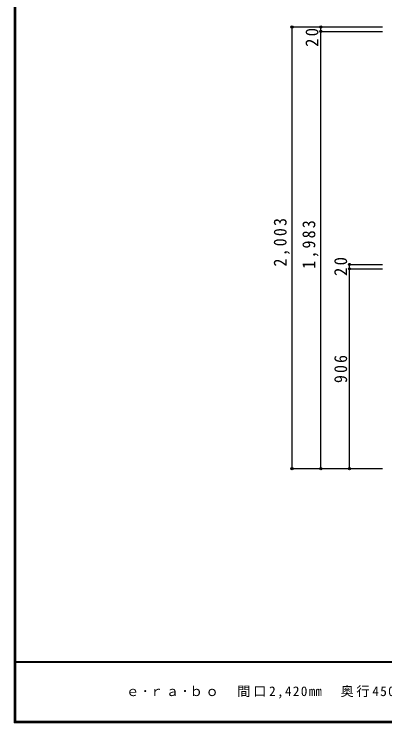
# Model space of a CAD drawing. Units: millimetres at full size, sheet at 1:20. Extents: x -3922 to 3878, y -2932 to 2722.
# Drawn here: x -3922 to -2243, y -2864 to 350 of the extents above; entities that cross this region are included whole.
import ezdxf

# ---------------------------------------------------------------- set-up
doc = ezdxf.new("R2010")
doc.units = ezdxf.units.MM
doc.header["$LTSCALE"] = 20
doc.header["$PDMODE"] = 32
doc.header["$PDSIZE"] = 10
for name, color, linetype in [('0-B_寸法', 4, 'Continuous'), ('F-1_枠', 6, 'Continuous'), ('F-A_文字', 7, 'Continuous')]:
    doc.layers.add(name, color=color, linetype=linetype)
doc.styles.add('ＭＳ ゴシック', font='')
doc.styles.get('ＭＳ ゴシック').set_extended_font_data('MS Gothic')

msp = doc.modelspace()

# ---------------------------------------------------------------- linework, layer by layer
at = {"layer": '0-B_寸法'}
for p, q in [((-2663.06, 291.73), (-2253.06, 291.73)), ((-2663.06, -1711.27), (-2663.06, 291.73)), ((-2533.06, 271.73), (-2533.06, 291.73)), ((-2533.06, 291.73), (-2403.06, 291.73)), ((-2533.06, 271.73), (-2253.06, 271.73)), ((-2533.06, -1711.27), (-2533.06, 271.73)), ((-2403.06, -805.27), (-2403.06, -785.27)), ((-2403.06, -785.27), (-2253.06, -785.27)), ((-2403.06, -1711.27), (-2403.06, -805.27)), ((-2403.06, -805.27), (-2253.06, -805.27)), ((-2663.06, -1711.27), (-2253.06, -1711.27)), ((-2533.06, -1711.27), (-2403.06, -1711.27)), ((-2403.06, -1711.27), (-2253.06, -1711.27))]:
    msp.add_line(p, q, dxfattribs=at)
at = {"layer": '0-B_寸法', "color": 7}
for p in [(-2663.06, 291.73), (-2533.06, 291.73), (-2533.06, 271.73), (-2403.06, -785.27), (-2403.06, -805.27), (-2663.06, -1711.27), (-2533.06, -1711.27), (-2403.06, -1711.27)]:
    msp.add_point(p, dxfattribs=at)
at = {"layer": 'F-1_枠'}
for p, q in [((-3922.03, 2722.29), (-3922.03, -2864.37)), ((-3918.7, 2722.29), (-3918.7, -2864.37)), ((-3915.36, 2722.29), (-3915.36, -2864.37)), ((3877.97, -2587.71), (-3922.03, -2587.71)), ((3877.97, -2591.04), (-3922.03, -2591.04)), ((3877.97, -2857.71), (-3922.03, -2857.71)), ((3877.97, -2861.04), (-3922.03, -2861.04)), ((3877.97, -2864.37), (-3922.03, -2864.37))]:
    msp.add_line(p, q, dxfattribs=at)

# ---------------------------------------------------------------- texts
at = {"layer": '0-B_寸法', "color": 7, "char_height": 58.65, "attachment_point": 7, "rotation": 90, "style": 'ＭＳ ゴシック'}
for s, insert in [('\\T1.27;\\W0.95;20', (-2543.06, 201.26)), ('\\T1.28;\\W0.9;2,003', (-2673.06, -794.77)), ('\\T1.28;\\W0.9;1,983', (-2543.06, -804.77)), ('\\T1.27;\\W0.95;20', (-2413.06, -837.77)), ('\\T1.27;\\W0.9;906', (-2413.06, -1323.27))]:
    msp.add_mtext(s, dxfattribs=dict(at, insert=insert))
at = {"layer": 'F-A_文字', "insert": (-3415.36, -2754.37), "char_height": 43.99, "attachment_point": 7, "style": 'ＭＳ ゴシック'}
msp.add_mtext('\\T1.2;ｅ･ｒａ･ｂｏ\u3000間口2,420㎜\u3000奥行450㎜\u3000設置条件:両壁ｘフロート', dxfattribs=at)

doc.saveas('drawing.dxf')
